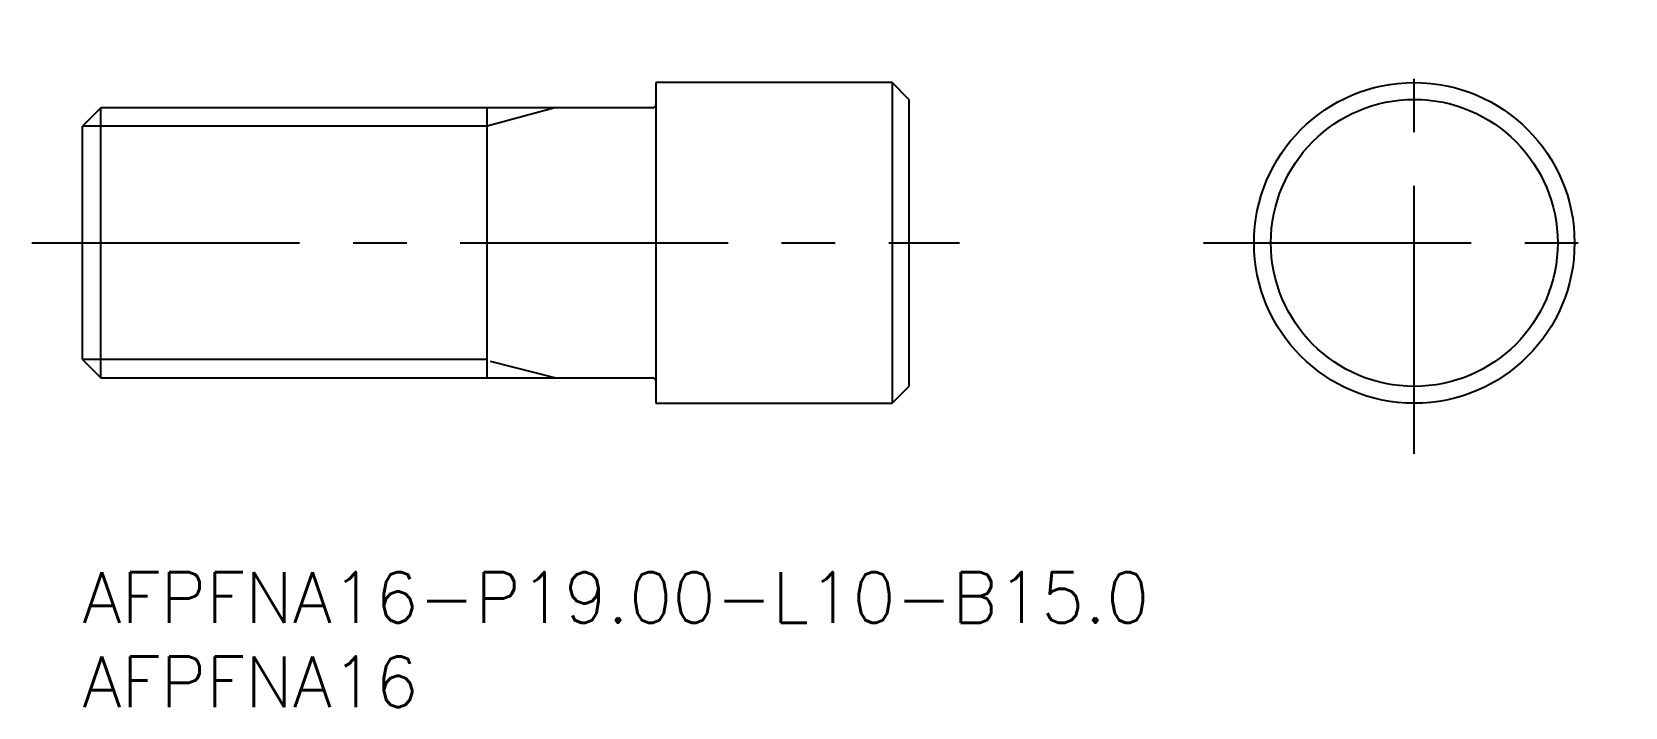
# Model space of a CAD drawing. Extents: x -3 to 91.5, y -8 to 32.
import ezdxf

# ---------------------------------------------------------------- set-up
doc = ezdxf.new("R2010")
doc.units = 0
doc.header["$LTSCALE"] = 0.5
doc.linetypes.add('CENTER', pattern=[50.8, 31.75, -6.35, 6.35, -6.35])
for name, color, linetype in [('MSM_CENTER', 1, 'CENTER'), ('MSM_CONTINUOUS', 7, 'CONTINUOUS'), ('MSM_NARROW', 5, 'CONTINUOUS'), ('MSM_PART_NUMBER', 7, 'CONTINUOUS')]:
    doc.layers.add(name, color=color, linetype=linetype)
doc.styles.get("Standard").update_dxf_attribs({"font": 'txt.shx', "height": 1, "bigfont": 'bigfont.shx'})

# ---------------------------------------------------------------- blocks, each defined once
blk = doc.blocks.new('*U11')
at = {"layer": 'MSM_PART_NUMBER'}
blk.add_text('AFPFNA16-P19.00-L10-B15.0', height=3, dxfattribs=at).set_placement((0, -3))
blk = doc.blocks.new('*U12')
at = {"layer": 'MSM_PART_NUMBER'}
blk.add_text('AFPFNA16', height=3, dxfattribs=at).set_placement((0, -8))

msp = doc.modelspace()

# ---------------------------------------------------------------- linework, layer by layer
at = {"layer": 'MSM_CENTER'}
for p, q in [((78.958, 7), (78.958, 32)), ((-3, 19.5), (52, 19.5)), ((66.458, 19.5), (91.458, 19.5))]:
    msp.add_line(p, q, dxfattribs=at)
at = {"layer": 'MSM_CONTINUOUS'}
for p, q in [((48, 29), (34, 29)), ((34, 29), (34, 10)), ((49, 28), (48, 29)), ((48, 29), (48, 10)), ((1.082, 27.5), (0, 26.417)), ((33.8, 27.5), (1.082, 27.5)), ((1.082, 11.5), (1.082, 27.5)), ((24, 11.5), (24, 27.5)), ((49, 28), (49, 11)), ((0, 12.583), (0, 26.417)), ((0, 12.583), (1.082, 11.5)), ((1.082, 11.5), (33.8, 11.5)), ((48, 10), (49, 11)), ((34, 10), (48, 10))]:
    msp.add_line(p, q, dxfattribs=at)
for radius in [9.5, 8.5]:
    msp.add_circle((78.958, 19.5), radius, dxfattribs=at)
for centre, start, end in [((33.8, 27.7), 270, 0), ((33.8, 11.3), 0, 90)]:
    msp.add_arc(centre, 0.2, start, end, dxfattribs=at)
at = {"layer": 'MSM_NARROW'}
for p, q in [((28, 27.5), (24, 26.417)), ((24, 26.417), (0, 26.417)), ((24, 12.583), (0, 12.583)), ((28, 11.5), (24.185, 12.476))]:
    msp.add_line(p, q, dxfattribs=at)

# ---------------------------------------------------------------- block references
at = {"layer": 'MSM_CONTINUOUS'}
for name in ['*U11', '*U12']:
    msp.add_blockref(name, (0, 0), dxfattribs=at)

doc.saveas('drawing.dxf')
